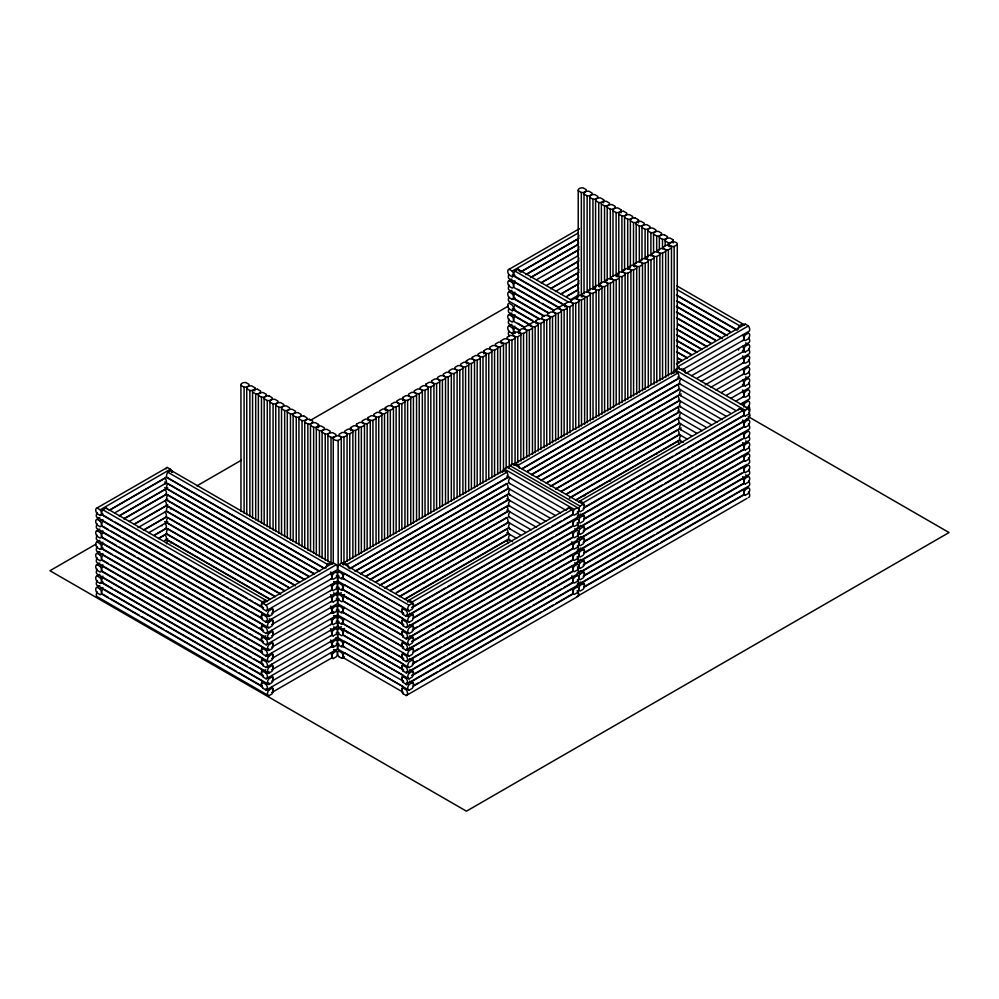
<?xml version="1.0" encoding="UTF-8"?>
<svg xmlns="http://www.w3.org/2000/svg" width="999" height="999" viewBox="0 0 999 999"><rect width="100%" height="100%" fill="white"/><g stroke="black" fill="none" stroke-linecap="round" stroke-linejoin="round"><path stroke-width="1.5" d="M579.333 228.759L509.115 269.293L512.237 271.091L578.396 232.904M102.897 513.898L100.2 515.459L97.078 513.648A4.121 2.385 60 0 1 97.04 507.967L167.283 467.457L170.404 469.255A4.121 2.385 60 0 1 171.741 472.302M97.078 507.992L100.2 509.79L170.404 469.255M564.547 305.407L514.922 276.76A4.121 2.385 -60 0 1 514.885 271.116L518.031 269.293L571.69 300.262M262.487 607.604L102.872 515.447A4.121 2.385 -60 0 1 102.835 509.815L105.994 507.992L265.609 600.137A4.121 2.385 -60 0 1 266.908 601.66M324.787 568.468L167.857 477.872A4.121 2.385 -60 0 1 167.857 472.215L170.979 470.404L330.594 562.562A4.121 2.385 -60 0 1 331.893 564.085M509.115 274.95L512.237 276.76L514.947 275.2M520.342 272.078L578.396 238.561M521.203 271.74L577.172 239.435A4.121 2.385 60 0 1 577.172 245.092L526.535 274.325M109.653 510.002L166.358 477.26M109.166 510.439L165.122 478.121A4.121 2.385 60 0 1 165.122 483.791M509.115 280.619L512.237 282.417A4.121 2.385 60 0 1 512.237 288.087L509.115 286.276A4.121 2.385 60 0 1 509.115 280.619L511.825 279.058M102.897 519.555L100.2 521.116A4.121 2.385 60 0 1 100.2 526.773L97.078 524.975A4.121 2.385 60 0 1 97.04 519.293L99.775 517.757M512.237 282.417L514.947 280.856M525.749 274.625L578.396 244.218M114.498 513.024L166.358 482.917M531.143 277.173L578.396 249.887M530.531 277.685L577.172 250.761A4.121 2.385 60 0 1 577.172 256.418M119.106 515.871L167.707 487.799M119.83 515.609L165.122 489.448A4.121 2.385 60 0 1 165.122 495.117L123.826 518.956M511.825 290.384L509.115 291.945L512.237 293.743L514.947 292.183M102.897 530.881L100.2 532.442A4.121 2.385 60 0 1 100.2 538.099L97.078 536.301A4.121 2.385 60 0 1 97.04 530.619L99.775 529.083M536.538 279.72L578.396 255.544M124.5 518.406L166.358 494.243M509.115 297.602L512.237 299.413L514.947 297.852M541.945 282.255L578.396 261.214M541.196 282.854L577.172 262.075A4.121 2.385 60 0 1 577.172 267.744M129.158 521.54L167.707 499.125M102.897 547.877L100.2 549.425L97.078 547.627A4.121 2.385 60 0 1 97.04 541.945L99.775 540.409M95.779 544.255L49.95 570.716L466.446 811.176L949.05 532.542L748.214 416.595M196.89 485.889L241.371 460.202M310.127 420.504L508.291 306.094M546.528 285.439L578.396 266.87M97.078 541.97L100.2 543.768L102.897 542.207M133.953 524.275L167.707 504.795M134.478 524.138L165.122 506.443A4.121 2.385 60 0 0 165.122 500.774M509.115 308.928L512.237 310.739L514.947 309.178M551.398 288.124L578.396 272.54M550.524 288.786L577.172 273.401A4.121 2.385 60 0 1 577.172 279.071M137.999 527.609L166.358 511.238M511.825 313.037L509.115 314.598L512.237 316.396L514.947 314.835M99.775 551.735L97.078 553.296L100.2 555.094L102.897 553.533M555.444 291.458L578.396 278.197M143.406 530.144L166.358 516.895M143.806 530.069L165.122 517.769A4.121 2.385 60 0 0 165.122 512.1M560.851 293.993L578.396 283.866M561.176 293.968L577.172 284.74A4.121 2.385 60 0 1 577.172 290.397L566.508 296.553M148.801 532.692L167.707 521.778M511.825 324.363L509.115 325.924L512.237 327.722L514.947 326.161M102.897 564.86L100.2 566.421A4.121 2.385 60 0 1 100.2 572.077L97.078 570.279A4.121 2.385 60 0 1 97.04 564.597L99.775 563.061M567.594 295.766L578.396 289.523M154.208 535.239L166.358 528.221M154.47 535.252L165.122 529.095A4.121 2.385 60 0 0 165.122 523.426M509.115 331.581L512.237 333.391L514.947 331.83M570.292 299.862L578.396 295.192M159.603 537.787L166.358 533.891M333.266 563.698L333.266 437.624L336.388 435.814A4.121 2.385 0 0 1 341.283 438.648L341.283 563.174M350.649 430.694L350.649 427.584L353.771 425.786A4.121 2.385 0 0 1 358.678 428.608L358.678 554.695M356.443 424.238L359.565 422.44A4.121 2.385 0 0 1 364.473 425.262L364.473 551.348M368.032 420.654L368.032 417.545L371.153 415.746A4.121 2.385 0 0 1 376.061 418.569L376.061 544.655M385.427 410.614L385.427 407.505L388.549 405.706A4.121 2.385 0 0 1 393.444 408.541L393.444 534.615M402.734 400.624L402.734 397.515L405.844 395.716A4.121 2.385 0 0 1 410.751 398.539L410.751 524.625M425.911 384.128L429.033 382.33A4.121 2.385 0 0 1 433.941 385.164L433.941 511.238M431.705 380.781L434.827 378.983A4.121 2.385 0 0 1 439.735 381.818L439.735 507.892M466.483 363.823L466.483 360.701L469.605 358.903A4.121 2.385 0 0 1 474.513 361.738L474.513 487.812M472.277 357.355L475.399 355.557A4.121 2.385 0 0 1 480.307 358.391L480.307 484.465M483.866 353.783L483.866 350.674L486.988 348.863A4.121 2.385 0 0 1 491.895 351.698L491.895 477.772M501.261 343.743L501.261 340.634L504.383 338.823A4.121 2.385 0 0 1 509.278 341.658L509.278 467.744M536.026 323.664L536.026 320.554L539.148 318.756A4.121 2.385 0 0 1 544.055 321.578L544.055 447.664M559.215 307.168L562.337 305.369A4.121 2.385 0 0 1 567.232 308.204L567.232 434.278M588.111 290.484L591.233 288.686A4.121 2.385 0 0 1 596.141 291.521L596.141 417.594M599.7 286.9L599.7 283.791L602.822 281.993A4.121 2.385 0 0 1 607.729 284.827L607.729 410.901M617.095 276.873L617.095 273.751L620.204 271.953A4.121 2.385 0 0 1 625.112 274.787L625.112 400.861M628.683 267.058L631.805 265.259A4.121 2.385 0 0 1 636.7 268.094L636.7 394.168M634.477 266.833L634.477 263.711L637.599 261.913A4.121 2.385 0 0 1 642.507 264.747L642.507 390.821M669.255 246.753L669.255 243.644L672.377 241.833A4.121 2.385 0 0 1 677.272 244.668L677.272 369.193M158.466 538.598L165.122 534.752A4.121 2.385 60 0 1 165.122 540.422M102.897 581.855L100.2 583.404L97.078 581.605A4.121 2.385 60 0 1 97.04 575.923L99.775 574.388M97.078 575.948L100.2 577.747L102.897 576.186M165.01 540.334L167.707 538.773M333.266 437.624A4.121 2.385 0 0 0 338.162 440.447L341.283 438.648M347.078 561.388L347.078 435.302L343.956 437.1L343.956 563.186M352.872 431.955A4.121 2.385 0 0 0 347.977 429.133L344.855 430.931A4.121 2.385 0 0 0 349.762 433.766L352.872 431.955L352.872 558.041M358.678 428.608L355.557 430.419L355.557 556.493M356.406 424.263A4.121 2.385 0 0 0 361.313 427.085L364.473 425.262M370.267 421.915A4.121 2.385 0 0 0 365.359 419.093L362.237 420.891A4.121 2.385 0 0 0 367.145 423.726L370.267 421.915L370.267 548.001M367.994 417.57A4.121 2.385 0 0 0 372.902 420.392L376.061 418.569M381.855 415.222A4.121 2.385 0 0 0 376.948 412.4L373.826 414.198A4.121 2.385 0 0 0 378.733 417.033L381.855 415.222L381.855 541.308M387.649 411.875A4.121 2.385 0 0 0 382.742 409.053L379.632 410.851A4.121 2.385 0 0 0 384.49 413.698L387.649 411.875L387.649 537.962M393.444 408.541L390.322 410.339L390.322 536.413M396.128 406.993L399.238 405.194A4.121 2.385 0 0 0 398.576 403.309L397.602 402.747A4.121 2.385 0 0 0 394.343 402.36L391.221 404.158A4.121 2.385 0 0 0 396.128 406.993L396.128 533.066M398.052 403.047L398.576 403.309A4.121 2.385 0 0 0 401.798 403.708L404.957 401.885L404.957 527.971M402.697 397.54A4.121 2.385 0 0 0 407.592 400.362L410.751 398.539M416.546 521.278L416.546 395.192L413.424 397.003L413.424 523.076M422.34 517.932L422.34 391.845L419.23 393.656L419.23 519.73M428.146 388.511A4.121 2.385 0 0 0 423.239 385.676L420.117 387.475A4.121 2.385 0 0 0 425.025 390.309L428.146 388.511L428.146 514.585M425.874 384.153A4.121 2.385 0 0 0 430.781 386.988L433.941 385.164M431.668 380.806A4.121 2.385 0 0 0 436.575 383.641L439.735 381.818M445.529 378.471A4.121 2.385 0 0 0 440.621 375.636L437.5 377.435A4.121 2.385 0 0 0 442.37 380.294L445.529 378.471L445.529 504.545M451.323 375.124A4.121 2.385 0 0 0 446.416 372.29L443.294 374.088A4.121 2.385 0 0 0 448.164 376.948L451.323 375.124L451.323 501.198M457.117 371.778A4.121 2.385 0 0 0 452.21 368.943L449.1 370.741A4.121 2.385 0 0 0 453.996 373.576L457.117 371.778L457.117 497.852M462.912 368.431A4.121 2.385 0 0 0 458.017 365.597L454.895 367.395A4.121 2.385 0 0 0 459.79 370.229L462.912 368.431L462.912 494.505M468.706 491.158L468.706 365.085L465.584 366.883L465.584 492.969M466.446 360.726A4.121 2.385 0 0 0 471.353 363.561L474.513 361.738M472.24 357.38A4.121 2.385 0 0 0 477.147 360.214L480.307 358.391M486.101 355.045A4.121 2.385 0 0 0 481.193 352.21L478.071 354.021A4.121 2.385 0 0 0 482.979 356.843L486.101 355.045L486.101 481.118M483.866 350.674A4.121 2.385 0 0 0 488.773 353.496L491.895 351.698M497.689 348.351A4.121 2.385 0 0 0 492.782 345.517L489.66 347.327A4.121 2.385 0 0 0 494.53 350.174L497.689 348.351L497.689 474.438M503.484 471.091L503.484 345.005L500.362 346.803L500.362 472.889M509.278 341.658L506.156 343.456L506.156 467.982M515.072 338.311A4.121 2.385 0 0 0 510.177 335.477L507.055 337.287A4.121 2.385 0 0 0 511.913 340.135L515.072 338.311L515.072 464.398M520.866 334.965A4.121 2.385 0 0 0 515.971 332.13L512.849 333.941A4.121 2.385 0 0 0 517.757 336.763L520.866 334.965L520.866 461.051M518.606 330.619A4.121 2.385 0 0 0 523.513 333.441L526.673 331.618L526.673 457.704M524.4 327.272A4.121 2.385 0 0 0 529.308 330.095L532.467 328.271L532.467 454.358M538.261 324.925A4.121 2.385 0 0 0 533.354 322.103L530.232 323.901A4.121 2.385 0 0 0 535.102 326.748L538.261 324.925L538.261 451.011M535.988 320.579A4.121 2.385 0 0 0 540.896 323.401L544.055 321.578M549.85 318.231A4.121 2.385 0 0 0 544.942 315.409L541.82 317.207A4.121 2.385 0 0 0 546.728 320.042L549.85 318.231L549.85 444.318M555.644 440.971L555.644 314.885L552.522 316.695L552.522 442.769M561.438 437.624L561.438 311.551L558.316 313.349L558.316 439.423M559.178 307.192A4.121 2.385 0 0 0 564.085 310.027L567.232 308.204M564.972 303.846A4.121 2.385 0 0 0 569.88 306.681L573.039 304.857L573.039 429.37M578.833 301.511A4.121 2.385 0 0 0 573.926 298.676L570.804 300.474A4.121 2.385 0 0 0 575.711 303.309L578.833 301.511L578.833 427.584M581.505 299.962L584.627 298.164A4.121 2.385 0 0 0 583.953 296.278L582.991 295.716A4.121 2.385 0 0 0 579.72 295.329L576.598 297.128A4.121 2.385 0 0 0 581.468 299.987L581.505 426.036M582.991 295.716L583.953 296.278A4.121 2.385 0 0 0 587.187 296.678L590.334 294.855L590.334 420.941M588.074 290.509A4.121 2.385 0 0 0 592.981 293.344L596.141 291.521M601.935 288.174A4.121 2.385 0 0 0 597.027 285.339L593.906 287.138A4.121 2.385 0 0 0 598.776 289.997L601.935 288.174L601.935 414.248M599.662 283.816A4.121 2.385 0 0 0 604.57 286.651L607.729 284.827M613.523 281.481A4.121 2.385 0 0 0 608.616 278.646L605.494 280.444A4.121 2.385 0 0 0 610.401 283.279L613.523 281.481L613.523 407.555M619.318 404.208L619.318 278.134L616.196 279.932L616.196 404.458M617.057 273.776A4.121 2.385 0 0 0 621.952 276.611L625.112 274.787M630.906 397.515L630.906 271.441L627.784 273.239L627.784 399.325M628.646 267.083A4.121 2.385 0 0 0 633.553 269.917L636.7 268.094M634.477 263.711A4.121 2.385 0 0 0 639.385 266.546L642.507 264.747M648.301 261.401A4.121 2.385 0 0 0 643.393 258.566L640.272 260.364A4.121 2.385 0 0 0 645.142 263.224L648.301 261.401L648.301 387.475M654.095 258.054A4.121 2.385 0 0 0 649.188 255.22L646.066 257.018A4.121 2.385 0 0 0 650.936 259.877L654.095 258.054L654.095 384.128M659.889 380.781L659.889 254.708L656.768 256.506L656.768 382.592M665.684 377.447L665.684 251.361L662.562 253.159L662.562 379.245M671.478 248.014A4.121 2.385 0 0 0 666.57 245.18L663.448 246.99A4.121 2.385 0 0 0 668.356 249.812L671.478 248.014L671.478 374.101M669.218 243.656A4.121 2.385 0 0 0 674.113 246.491L677.272 244.668M97.04 592.907A4.121 2.385 60 0 1 97.04 587.25L99.775 585.714M97.078 587.275L100.2 589.073L102.897 587.512M743.93 325.387A4.121 2.385 -60 0 0 742.632 323.863L739.51 325.662L676.473 289.273M265.609 600.137L262.487 601.935L102.872 509.79M326.298 566.77A4.121 2.385 -60 0 1 327.472 564.36L330.594 562.562M676.423 363.898L745.279 324.138L748.401 325.936A4.121 2.385 60 0 1 748.401 331.606L682.242 369.805M263.024 603.371L333.241 562.837L336.351 564.635A4.121 2.385 60 0 1 336.351 570.304L266.146 610.839L263.024 609.028A4.121 2.385 60 0 1 262.987 603.346L266.146 605.169L336.351 564.635M748.401 325.936L678.184 366.471A4.121 2.385 60 0 1 679.37 368.881M673.85 372.202A4.121 2.385 -60 0 1 675.024 369.792L678.184 367.969L748.401 408.504A4.121 2.385 -60 0 1 748.401 414.173L745.279 415.971M504.108 468.906L507.23 467.107L577.434 507.642A4.121 2.385 -60 0 1 577.434 513.299L574.313 515.109A4.121 2.385 -60 0 1 574.313 509.44L504.108 468.906A4.121 2.385 -60 0 0 502.772 471.953M508.641 468.019A4.121 2.385 -60 0 1 509.827 465.609L512.974 463.786L583.191 504.32A4.121 2.385 -60 0 1 583.191 509.977L580.069 511.775A4.121 2.385 -60 0 1 580.032 506.143M338.898 564.722L342.02 562.912L412.225 603.446A4.121 2.385 -60 0 1 412.225 609.115L409.103 610.913L338.898 570.379A4.121 2.385 -60 0 1 338.861 564.735L409.103 605.257L412.225 603.446M513.673 464.972A4.121 2.385 60 0 1 514.972 463.449L674.587 371.303L677.709 373.102A4.121 2.385 60 0 1 677.709 378.771L522.115 468.593M342.707 564.11A4.121 2.385 60 0 1 344.006 562.587L503.621 470.429L506.743 472.24A4.121 2.385 60 0 1 506.743 477.897L349.812 568.506M514.972 463.449L518.094 465.259L677.709 373.102M344.006 562.587L347.128 564.385L506.743 472.24M333.204 573.613L336.326 571.815A4.121 2.385 -60 0 1 336.326 577.484L333.204 579.283A4.121 2.385 -60 0 1 333.204 573.613L330.507 572.065M686.288 373.127L744.342 339.61M336.351 575.961A4.121 2.385 60 0 1 336.351 581.63L266.146 622.165L263.024 620.354A4.121 2.385 60 0 1 262.987 614.672L266.146 616.495L268.843 614.934M271.94 613.149L332.305 578.296M522.177 468.843L679.894 377.797M349.862 568.756L508.928 476.923M268.818 616.495L271.94 614.697A4.121 2.385 -60 0 0 271.94 609.028L268.818 610.839A4.121 2.385 -60 0 0 268.818 616.495L97.627 517.657A4.121 2.385 -60 0 1 97.24 512.562M691.695 375.674L748.401 342.932A4.121 2.385 60 0 0 748.775 337.824M527.484 471.153L677.709 384.428A4.121 2.385 60 0 1 677.709 390.085L531.505 474.5M355.182 571.066L506.743 483.566A4.121 2.385 60 0 1 506.743 489.223L360.539 573.626M527.572 471.403L679.894 383.454M355.257 571.303L507.579 483.366M742.544 350.349L745.242 351.91L748.363 350.112A4.121 2.385 -60 0 0 748.363 344.443L745.242 346.253A4.121 2.385 -60 0 0 745.204 351.935M268.781 627.847A4.121 2.385 -60 0 1 268.781 622.177L271.94 620.354A4.121 2.385 -60 0 1 271.94 626.023L268.818 627.822L97.627 528.983A4.121 2.385 -60 0 1 97.24 523.888M333.204 584.939L336.326 583.141A4.121 2.385 -60 0 1 336.326 588.811L333.204 590.609M697.09 378.209L744.342 350.936M271.94 624.475L332.305 589.622M531.618 474.725L679.894 389.111M360.651 573.863L508.928 488.249M701.136 381.543L748.401 354.258A4.121 2.385 60 0 0 748.775 349.151M266.146 633.491A4.121 2.385 60 0 0 266.146 627.822L263.024 626.023A4.121 2.385 60 0 0 263.024 631.68L266.146 633.491L336.351 592.956A4.121 2.385 60 0 0 336.351 587.287M536.875 477.06L597.227 442.22M599.912 440.671L677.709 395.754A4.121 2.385 60 0 1 677.709 401.411L540.896 480.407M365.909 576.198L506.743 494.892A4.121 2.385 60 0 1 506.743 500.549L369.93 579.532M537 477.272L681.243 394.006M366.046 576.411L508.928 493.918M745.242 357.58L748.363 355.769A4.121 2.385 -60 0 1 748.363 361.438L745.242 363.236A4.121 2.385 -60 0 1 745.242 357.58L742.544 356.019M268.818 633.491L271.94 631.68A4.121 2.385 -60 0 1 271.94 637.35L268.818 639.148L97.627 540.309A4.121 2.385 -60 0 1 97.24 535.214M333.204 601.935L336.326 600.137A4.121 2.385 -60 0 0 336.326 594.467L333.204 596.266L330.507 594.717M336.351 598.613A4.121 2.385 60 0 1 336.351 604.283L266.146 644.817L263.024 643.006A4.121 2.385 60 0 1 262.987 637.325L265.734 635.789M341.346 592.719L338.661 594.28L341.77 596.078L344.468 594.517M705.194 384.865L744.342 362.262M263.024 637.35L266.146 639.148L268.843 637.587M271.94 635.801L332.305 600.948M541.046 480.606L679.894 400.437M370.08 579.732L508.928 499.575M710.589 387.412L748.401 365.584A4.121 2.385 60 0 0 748.401 359.915M546.266 482.967L677.709 407.08A4.121 2.385 60 0 1 677.709 412.737L550.287 486.313M376.635 581.331L506.743 506.206A4.121 2.385 60 0 1 506.743 511.875L380.656 584.665M546.441 483.154L679.894 406.106M375.474 582.28L508.928 505.232M715.958 389.972L744.342 373.589M336.351 609.939A4.121 2.385 60 0 1 336.351 615.609L266.146 656.143L263.024 654.333A4.121 2.385 60 0 1 262.987 648.651L266.146 650.474L268.843 648.913M271.94 647.127L333.654 611.5M550.486 486.476L679.894 411.763M379.52 585.614L508.928 510.901M268.818 650.474L271.94 648.676A4.121 2.385 -60 0 0 271.94 643.006L268.818 644.817A4.121 2.385 -60 0 0 268.781 650.499L97.627 551.635A4.121 2.385 -60 0 1 97.24 546.54M333.204 613.261L336.326 611.45A4.121 2.385 -60 0 0 336.326 605.794L333.204 607.592L330.507 606.043M721.29 392.557L748.401 376.91A4.121 2.385 60 0 0 748.775 371.803M555.644 488.873L677.709 418.406A4.121 2.385 60 0 1 677.709 424.063L561.013 491.446M555.881 489.035L679.894 417.432M384.69 588.011L506.743 517.544A4.121 2.385 60 0 1 506.743 523.201L390.047 590.571M384.915 588.161L507.579 517.345M748.363 378.421L745.242 380.232A4.121 2.385 -60 0 0 745.204 385.914L748.363 384.091A4.121 2.385 -60 0 0 748.363 378.421L745.666 376.873M333.204 618.918L336.326 617.12A4.121 2.385 -60 0 1 336.326 622.789L333.204 624.587M726.623 395.142L744.342 384.915M271.94 658.453L332.305 623.601M561.263 491.583L679.894 423.089M390.309 590.709L508.928 522.227M97.24 557.867A4.121 2.385 -60 0 0 97.627 562.961L268.818 661.8L271.94 660.002A4.121 2.385 -60 0 0 271.94 654.333L268.818 656.143L266.134 654.582M730.619 398.501L748.401 388.236A4.121 2.385 60 0 0 748.775 383.129M263.024 665.659L266.146 667.469L336.351 626.935A4.121 2.385 60 0 0 336.351 621.266M566.383 494.006L677.709 429.732A4.121 2.385 60 0 1 677.709 435.389L570.404 497.34M566.658 494.13L681.243 427.984M396.753 592.37L506.743 528.871A4.121 2.385 60 0 1 506.743 534.527L399.438 596.478M395.691 593.269L508.928 527.897M745.242 391.558L748.363 389.747A4.121 2.385 -60 0 1 748.363 395.417L745.242 397.215A4.121 2.385 -60 0 1 745.242 391.558L742.544 389.997M333.204 635.913L336.326 634.115A4.121 2.385 -60 0 0 336.326 628.446L333.204 630.244L330.507 628.696M336.351 632.592A4.121 2.385 60 0 1 336.351 638.261L266.146 678.796L263.024 676.985A4.121 2.385 60 0 1 262.987 671.303L265.734 669.767M338.661 628.259L341.77 630.057A4.121 2.385 60 0 1 341.77 635.726L338.661 633.915A4.121 2.385 60 0 1 338.661 628.259L341.346 626.698M735.951 401.086L744.342 396.241M263.024 671.328L266.146 673.126L268.843 671.565M271.94 669.78L332.305 634.927M569.355 498.239L679.894 434.415M341.77 630.057L344.468 628.496M399.737 596.59L508.928 533.553M268.818 673.126L271.94 671.328A4.121 2.385 -60 0 0 271.94 665.659L268.818 667.469A4.121 2.385 -60 0 0 268.781 673.151L97.627 574.288A4.121 2.385 -60 0 1 97.24 569.193M740.296 404.233L748.401 399.563A4.121 2.385 60 0 0 748.401 393.893M575.774 499.912L677.709 441.058A4.121 2.385 60 0 1 679.008 444.08M576.098 500.012L679.894 440.084M404.807 599.038L506.743 540.184A4.121 2.385 60 0 1 508.041 543.219M405.132 599.138L508.928 539.21M578.858 501.998A4.121 2.385 60 0 1 580.032 500.949L739.672 408.816L742.794 410.626A4.121 2.385 60 0 1 742.794 416.283L583.191 508.429A4.121 2.385 60 0 0 583.191 502.772L742.794 410.626M571.84 509.752L568.718 507.954L409.103 600.099L412.225 601.91L571.84 509.752A4.121 2.385 60 0 1 571.84 515.422L412.225 607.567A4.121 2.385 60 0 0 412.225 601.91M262.987 688.286A4.121 2.385 60 0 1 262.987 682.629L266.146 684.452L268.843 682.891M271.94 681.106L333.654 645.479M746.278 407.942L748.363 406.743A4.121 2.385 -60 0 0 748.363 401.074L745.242 402.884A4.121 2.385 -60 0 0 743.905 407.043A4.121 2.385 60 0 0 742.607 402.897M333.204 647.24L336.326 645.429A4.121 2.385 -60 0 0 336.326 639.772L333.204 641.57L330.507 640.022M268.818 684.452L271.94 682.654A4.121 2.385 -60 0 0 271.94 676.985L268.818 678.796A4.121 2.385 -60 0 0 268.781 684.477L97.627 585.614A4.121 2.385 -60 0 1 97.24 580.519M748.401 408.504L745.279 410.314L675.062 369.78M574.313 509.44L577.434 507.642M583.191 504.32L580.069 506.118L509.852 465.584M263.024 688.311L266.146 690.109L336.351 649.575A4.121 2.385 60 0 0 336.351 643.918M583.94 507.567L672.914 456.206M675.599 454.657L685.039 449.2M687.737 447.652L744.355 414.96M411.625 607.479L445.329 588.024M448.027 586.475L524.862 542.107M527.559 540.559L549.125 528.096M551.823 526.548L561.251 521.103M563.948 519.542L573.389 514.098M268.781 695.804A4.121 2.385 -60 0 1 268.781 690.134L271.94 688.311A4.121 2.385 -60 0 1 271.94 693.98L268.818 695.779L97.627 596.94A4.121 2.385 -60 0 1 97.24 591.845M333.204 652.896L336.326 651.098A4.121 2.385 -60 0 1 336.326 656.755L333.204 658.566M271.94 692.432L330.569 658.591A4.121 2.385 60 0 0 330.569 652.921M746.278 419.268L748.363 418.069M578.546 516.346L748.401 418.294A4.121 2.385 60 0 0 748.775 413.186M403.121 614.46L406.231 616.258L577.434 517.42A4.121 2.385 60 0 0 577.434 511.763M580.069 517.445L583.191 515.646A4.121 2.385 -60 0 1 583.191 521.303L580.069 523.101A4.121 2.385 -60 0 1 580.032 517.47L577.372 515.884M406.406 615.022L409.103 616.583L412.225 614.772A4.121 2.385 -60 0 1 412.225 620.441L409.103 622.24L338.898 581.705A4.121 2.385 -60 0 1 338.898 576.048M338.661 656.568L341.77 658.366L344.468 656.818M583.94 518.893L633.816 490.097M636.513 488.548L658.079 476.098M660.776 474.537L676.947 465.197M679.645 463.636L689.085 458.191M691.783 456.643L744.355 426.286M415.671 616.47L437.237 604.02M439.935 602.472L449.375 597.015M452.072 595.466L528.908 551.098M531.605 549.55L553.171 537.087M555.869 535.539L573.389 525.424M584.527 518.981L742.794 427.609A4.121 2.385 60 0 0 742.794 421.94L583.191 514.098A4.121 2.385 60 0 1 583.903 519.418M413.561 618.119L571.84 526.748A4.121 2.385 60 0 0 571.84 521.078L412.225 613.224A4.121 2.385 60 0 1 413.199 618.244M745.279 427.297L748.401 425.499A4.121 2.385 -60 0 0 748.401 419.83L745.279 421.628L742.582 420.079M403.121 625.786L406.231 627.584L577.434 528.746A4.121 2.385 60 0 0 577.434 523.089M745.279 432.954L748.401 431.156A4.121 2.385 -60 0 1 748.401 436.825L745.279 438.623M577.434 530.294L574.313 532.092A4.121 2.385 -60 0 0 574.275 537.774L577.434 535.951A4.121 2.385 -60 0 0 577.434 530.294L574.737 528.733M580.032 534.453A4.121 2.385 -60 0 1 580.032 528.796L583.191 526.972A4.121 2.385 -60 0 1 583.191 532.629L580.069 534.428L577.372 532.879M412.225 626.098L409.103 627.896A4.121 2.385 -60 0 0 409.066 633.591L412.225 631.768A4.121 2.385 -60 0 0 412.225 626.098L409.528 624.537M585.289 529.445L662.125 485.089M664.822 483.528L680.993 474.188M683.691 472.627L693.131 467.182M695.828 465.634L741.658 439.173M412.974 629.358L417.02 627.022M419.717 625.461L441.283 613.011M443.981 611.463L520.816 567.095M523.513 565.534L545.079 553.084M547.777 551.535L557.217 546.078M559.902 544.53L573.389 536.738M584.527 530.307L742.794 438.936A4.121 2.385 60 0 0 742.794 433.266L583.191 525.424A4.121 2.385 60 0 1 583.903 530.744M413.561 629.445L571.84 538.061A4.121 2.385 60 0 0 571.84 532.405L412.225 624.55A4.121 2.385 60 0 1 413.199 629.57M403.121 637.112L406.231 638.91L577.434 540.072A4.121 2.385 60 0 0 577.822 534.977M745.279 449.95L748.401 448.151A4.121 2.385 -60 0 0 748.401 442.482L745.279 444.28L742.582 442.732M574.313 543.419L577.434 541.62A4.121 2.385 -60 0 1 577.434 547.277L574.313 549.075A4.121 2.385 -60 0 1 574.275 543.444L571.615 541.858M580.069 540.097L583.191 538.299A4.121 2.385 -60 0 1 583.191 543.956L580.069 545.754A4.121 2.385 -60 0 1 580.032 540.122L577.372 538.536M409.066 644.917A4.121 2.385 -60 0 1 409.066 639.248L412.225 637.424A4.121 2.385 -60 0 1 412.225 643.094L409.103 644.892L338.898 604.358A4.121 2.385 -60 0 1 338.898 598.688M583.94 541.545L629.77 515.084M632.467 513.536L685.039 483.179M687.737 481.618L744.355 448.938M411.625 641.458L433.191 629.008M435.889 627.447L445.329 622.002M448.027 620.441L524.862 576.086M527.559 574.525L530.257 572.976M532.954 571.416L549.125 562.075M551.823 560.526L561.251 555.069M563.948 553.521L573.389 548.064M578.546 550.324L748.401 452.26A4.121 2.385 60 0 0 748.775 447.165M403.121 648.438L406.231 650.237L577.434 551.398A4.121 2.385 60 0 0 577.434 545.729M745.279 455.619L748.401 453.808A4.121 2.385 -60 0 1 748.401 459.478L745.279 461.276M580.069 551.423L583.191 549.625A4.121 2.385 -60 0 1 583.191 555.282L580.069 557.08A4.121 2.385 -60 0 1 580.032 551.448L577.372 549.862M409.066 656.243A4.121 2.385 -60 0 1 409.066 650.574L412.225 648.751A4.121 2.385 -60 0 1 412.225 654.42L409.103 656.218L338.898 615.684A4.121 2.385 -60 0 1 338.898 610.027M583.94 552.872L633.816 524.075M636.513 522.527L658.079 510.077M660.776 508.516L689.085 492.17M691.783 490.621L744.355 460.264M415.671 650.449L418.369 648.9M421.066 647.34L437.237 637.999M439.935 636.45L449.375 630.993M452.072 629.445L528.908 585.077M531.605 583.528L553.171 571.066M555.869 569.517L573.389 559.403M584.527 552.959L742.794 461.588A4.121 2.385 60 0 0 742.794 455.919L583.191 548.076A4.121 2.385 60 0 1 583.903 553.396M413.561 652.097L571.84 560.726A4.121 2.385 60 0 0 571.84 555.057L412.225 647.215A4.121 2.385 60 0 1 413.199 652.222M747.052 464.373L577.197 562.437A4.121 2.385 60 0 0 577.197 556.768M403.121 659.765L406.231 661.563L577.434 562.724A4.121 2.385 60 0 0 577.434 557.067M745.279 466.933L748.401 465.134A4.121 2.385 -60 0 1 748.401 470.804L745.279 472.602M574.313 566.071L577.434 564.273A4.121 2.385 -60 0 1 577.434 569.929L574.313 571.728A4.121 2.385 -60 0 1 574.275 566.096M580.032 568.431A4.121 2.385 -60 0 1 580.032 562.774L583.191 560.951A4.121 2.385 -60 0 1 583.191 566.608L580.069 568.406L577.372 566.858M412.225 660.077L409.103 661.875A4.121 2.385 -60 0 0 409.066 667.569L412.225 665.746A4.121 2.385 -60 0 0 412.225 660.077L409.528 658.516M585.289 563.424L662.125 519.068M664.822 517.507L693.131 501.161M695.828 499.612L741.658 473.151M412.974 663.336L417.02 661.001M419.717 659.44L441.283 646.99M443.981 645.441L501.948 611.975M504.645 610.414L545.079 587.062M547.777 585.514L557.217 580.057M559.902 578.508L573.389 570.729M584.527 564.285L742.794 472.914A4.121 2.385 60 0 0 742.794 467.245L583.191 559.403A4.121 2.385 60 0 1 583.903 564.722M413.561 663.423L571.84 572.04A4.121 2.385 60 0 0 571.84 566.383L412.225 658.528A4.121 2.385 60 0 1 413.199 663.548M403.121 671.091L406.231 672.889L577.434 574.05A4.121 2.385 60 0 0 577.822 568.955M745.279 483.928L748.401 482.13A4.121 2.385 -60 0 0 748.401 476.461L745.279 478.259L742.582 476.71M574.313 577.397L577.434 575.599A4.121 2.385 -60 0 1 577.434 581.256L574.313 583.054A4.121 2.385 -60 0 1 574.275 577.422L571.615 575.836M580.069 574.075L583.191 572.277A4.121 2.385 -60 0 1 583.191 577.934L580.069 579.732A4.121 2.385 -60 0 1 580.032 574.1L577.372 572.514M409.066 678.895A4.121 2.385 -60 0 1 409.066 673.226L412.225 671.403A4.121 2.385 -60 0 1 412.225 677.072L409.103 678.87L338.898 638.336A4.121 2.385 -60 0 1 338.898 632.667M583.94 575.524L629.77 549.063M632.467 547.514L654.033 535.064M656.73 533.503L744.355 482.917M411.625 675.436L433.191 662.986M435.889 661.425L445.329 655.981M448.027 654.42L530.257 606.955M532.954 605.394L549.125 596.053M551.823 594.505L561.251 589.048M563.948 587.499L573.389 582.042M578.546 584.303L748.401 486.238A4.121 2.385 60 0 0 748.775 481.143M403.121 682.417L406.231 684.215L577.434 585.377A4.121 2.385 60 0 0 577.434 579.707M745.279 489.585L748.401 487.787A4.121 2.385 -60 0 1 748.401 493.456L745.279 495.254M580.069 585.402L583.191 583.603A4.121 2.385 -60 0 1 583.191 589.26L580.069 591.058A4.121 2.385 -60 0 1 580.032 585.426L577.372 583.841M338.898 643.993A4.121 2.385 -60 0 0 338.898 649.662L409.103 690.197L412.225 688.398A4.121 2.385 -60 0 0 412.225 682.729L409.103 684.527L406.406 682.979M583.94 586.85L633.816 558.054M636.513 556.505L658.079 544.055M660.776 542.494L744.355 494.243M414.323 685.214L418.369 682.879M421.066 681.318L437.237 671.977M439.935 670.416L449.375 664.972M452.072 663.411L541.033 612.05M543.731 610.489L553.171 605.044M555.869 603.496L573.389 593.369M584.527 586.937L742.794 495.566A4.121 2.385 60 0 0 742.794 489.897L583.191 582.055A4.121 2.385 60 0 1 583.903 587.375M413.561 686.076L571.84 594.692A4.121 2.385 60 0 0 571.84 589.035L412.225 681.181A4.121 2.385 60 0 1 413.199 686.201M747.052 498.351L577.197 596.403A4.121 2.385 60 0 0 577.197 590.746M403.121 693.743L406.231 695.541L577.434 596.703A4.121 2.385 60 0 0 577.434 591.033M398.126 402.997L397.602 402.747A4.121 2.385 0 0 1 396.89 400.886L400.05 399.063A4.121 2.385 0 0 1 404.957 401.885M603.633 202.834L603.633 199.713L600.511 197.914A4.121 2.385 0 0 0 595.579 200.724L595.616 287.912M621.028 212.862L621.028 209.753L617.906 207.954A4.121 2.385 0 0 0 612.999 210.789L612.999 276.161M623.701 211.301L626.823 213.099A4.121 2.385 0 0 1 621.915 215.934L618.793 214.136A4.121 2.385 0 0 1 623.663 211.276M635.289 217.994L638.411 219.792L638.411 222.902M664.273 234.715L667.394 236.526A4.121 2.385 0 0 1 662.487 239.348L659.365 237.55A4.121 2.385 0 0 1 664.235 234.703M673.189 242.982L673.189 239.872L670.067 238.062A4.121 2.385 0 0 0 665.159 240.896L665.159 245.567M578.221 190.709L581.343 192.507A4.121 2.385 0 0 0 586.251 189.673L583.129 187.874A4.121 2.385 0 0 0 578.221 190.709L578.221 296.553M584.028 194.056L587.137 195.854A4.121 2.385 0 0 0 592.045 193.019L588.923 191.221A4.121 2.385 0 0 0 584.028 194.056L584.028 293.669M589.785 197.377A4.121 2.385 0 0 1 594.68 194.543L597.839 196.366A4.121 2.385 0 0 1 592.944 199.201L589.822 197.402L589.822 290.796M595.616 200.749L598.738 202.547A4.121 2.385 0 0 0 603.633 199.713M601.41 204.096L604.532 205.894A4.121 2.385 0 0 0 609.44 203.059L606.318 201.261A4.121 2.385 0 0 0 601.373 204.071L601.41 283.479M607.205 207.442L610.327 209.241A4.121 2.385 0 0 0 615.234 206.406L612.112 204.608A4.121 2.385 0 0 0 607.205 207.442L607.205 280.594M612.999 210.789L616.121 212.587A4.121 2.385 0 0 0 621.028 209.753M624.587 217.47L627.709 219.28A4.121 2.385 0 0 0 632.617 216.446L629.495 214.648A4.121 2.385 0 0 0 624.55 217.457L624.587 270.404M638.411 219.792A4.121 2.385 0 0 1 633.503 222.627L630.381 220.816L630.381 267.52M636.188 224.163L639.31 225.974A4.121 2.385 0 0 0 644.205 223.139L641.083 221.341A4.121 2.385 0 0 0 636.188 224.163L636.188 263.087M641.982 227.51L645.104 229.32A4.121 2.385 0 0 0 649.999 226.486L646.877 224.688A4.121 2.385 0 0 0 641.982 227.51L641.982 260.202M647.777 230.856L650.898 232.667A4.121 2.385 0 0 0 655.794 229.832L652.684 228.034A4.121 2.385 0 0 0 647.739 230.844L647.777 257.317M653.571 234.203L656.693 236.014A4.121 2.385 0 0 0 661.6 233.179L658.478 231.381A4.121 2.385 0 0 0 653.533 234.191L653.571 252.884M665.159 240.896L668.281 242.695A4.121 2.385 0 0 0 673.189 239.872M676.91 285.914L742.632 323.863M676.473 294.93L735.489 329.008M676.498 295.229L737.15 330.257M677.809 301.373L730.119 331.568M676.498 300.899L730.419 332.03M745.666 342.894L748.363 344.443M676.473 306.256L727.447 335.689M676.498 306.556L726.373 335.352M676.473 311.925L722.077 338.249M676.498 312.225L722.327 338.686M677.809 318.356L715.371 340.035M676.498 317.882L715.584 340.447M677.809 324.013L711.35 343.381M677.846 324.325L710.189 343.007M676.473 328.908L707.317 346.715M676.498 329.208L706.156 346.328M677.809 335.352L701.96 349.288M676.498 334.865L702.11 349.662M676.473 340.234L696.59 351.848M676.498 340.534L696.715 352.21M676.473 345.904L691.233 354.42M676.498 346.203L691.32 354.757M742.544 384.328L745.242 385.889M677.809 352.335L687.2 357.754M676.498 351.86L687.275 358.092M677.809 357.992L681.842 360.327M677.846 358.304L681.892 360.639M514.922 271.091L568.568 302.073M681.293 368.781L683.99 370.342A4.121 2.385 -60 0 1 685.277 372.977A4.121 2.385 60 0 0 683.99 368.793M512.362 274.85L564.934 305.207M559.54 307.754L509.665 278.958A4.121 2.385 -60 0 1 508.953 274.463M560.514 308.753L514.922 282.417A4.121 2.385 -60 0 0 514.922 288.087L553.808 310.539M677.772 376.998L735.826 410.514M517.757 289.298L539.323 301.748M542.02 303.309L554.145 310.302M679.12 383.441L730.419 413.062M548.763 312.862L509.665 290.284A4.121 2.385 -60 0 1 509.278 285.19M548.451 313.099L514.922 293.743A4.121 2.385 -60 0 0 514.922 299.413L544.43 316.446M679.12 389.098L726.373 416.383M513.711 298.289L543.369 315.409M679.12 394.767L722.327 419.705M539.323 318.731L509.665 301.611A4.121 2.385 -60 0 1 508.953 297.115M539.06 319.006L514.922 305.07A4.121 2.385 -60 0 0 514.922 310.726L533.691 321.578M679.12 400.424L716.92 422.252M509.115 303.271L512.237 305.07A4.121 2.385 60 0 1 512.237 310.739M745.691 440.921L748.401 442.482M512.362 308.828L532.579 320.504M679.12 406.094L711.525 424.8M531.231 325.387L509.665 312.937A4.121 2.385 -60 0 1 508.953 308.441M531.006 325.686L514.922 316.396A4.121 2.385 -60 0 0 514.922 322.065L524.3 327.485M677.772 410.976L706.168 427.372M517.757 323.276L524.5 327.16L527.559 325.449A4.121 2.385 0 0 1 532.467 328.271M679.12 417.42L702.172 430.731M509.115 320.254L512.237 322.065A4.121 2.385 60 0 0 512.237 316.396M520.454 330.494L509.665 324.263A4.121 2.385 -60 0 1 509.278 319.168M520.279 330.819L514.922 327.722A4.121 2.385 -60 0 0 514.922 333.391M679.12 423.077L696.84 433.316M679.12 428.746L691.52 435.901M679.12 434.403L687.524 439.26M745.691 474.9L748.401 476.461M679.12 440.072L683.166 442.407M580.069 500.974L583.191 502.772M580.481 514.085L583.191 515.646M506.805 476.123L566.208 510.427M509.502 483.354L560.526 512.812M580.481 525.412L583.191 526.972M577.372 527.21L580.069 528.771M508.154 488.236L555.407 515.521M508.154 493.893L550.012 518.056M580.481 536.738L583.191 538.299M506.805 498.776L545.953 521.391M508.154 505.219L540.559 523.926M580.481 548.064L583.191 549.625M506.805 510.102L536.538 527.272M509.502 517.332L531.206 529.857M580.481 559.39L583.191 560.951M577.372 561.188L580.069 562.749M508.154 522.215L525.886 532.442M574.737 562.712L577.434 564.273M508.154 527.872L520.554 535.027M580.481 570.716L583.191 572.277M506.805 532.754L516.558 538.386M254.795 390.796L254.795 387.687L251.673 385.889A4.121 2.385 0 0 0 246.741 388.698L246.778 514.797M257.467 389.235L260.589 391.034A4.121 2.385 0 0 1 255.694 393.868L252.572 392.058A4.121 2.385 0 0 1 257.43 389.21M269.068 395.929L272.178 397.727A4.121 2.385 0 0 1 267.282 400.562L264.161 398.751L264.161 524.837M303.833 415.996L306.955 417.807A4.121 2.385 0 0 1 302.048 420.629L298.938 418.831A4.121 2.385 0 0 1 303.796 415.984M309.628 419.343L312.749 421.153A4.121 2.385 0 0 1 307.854 423.976L304.732 422.177A4.121 2.385 0 0 1 309.59 419.33M318.544 427.609L318.544 424.488L315.434 422.689A4.121 2.385 0 0 0 310.489 425.499L310.527 551.598M508.154 539.198L512.562 541.745M240.971 385.364L244.093 387.175A4.121 2.385 0 0 0 249.001 384.34L245.879 382.542A4.121 2.385 0 0 0 240.934 385.352L240.971 511.451M246.778 388.711L249.887 390.522A4.121 2.385 0 0 0 254.795 387.687M258.366 395.404L261.488 397.215A4.121 2.385 0 0 0 266.383 394.38L263.261 392.582A4.121 2.385 0 0 0 258.366 395.404L258.366 521.49M269.955 402.098L273.077 403.908A4.121 2.385 0 0 0 277.984 401.074L274.862 399.275A4.121 2.385 0 0 0 269.917 402.085L269.955 528.184M275.712 405.419A4.121 2.385 0 0 1 280.619 402.597L283.778 404.42A4.121 2.385 0 0 1 278.871 407.242L275.749 405.444L275.749 531.53M281.506 408.766A4.121 2.385 0 0 1 286.413 405.944L289.573 407.767A4.121 2.385 0 0 1 284.665 410.589L281.543 408.791L281.543 534.877M287.337 412.137L290.459 413.936A4.121 2.385 0 0 0 295.367 411.113L292.245 409.303A4.121 2.385 0 0 0 287.3 412.112L287.337 538.224M293.132 415.484L296.253 417.282A4.121 2.385 0 0 0 301.161 414.46L298.039 412.649A4.121 2.385 0 0 0 293.132 415.484L293.132 541.57M310.527 425.524L313.649 427.322A4.121 2.385 0 0 0 318.544 424.488M316.283 428.846A4.121 2.385 0 0 1 321.191 426.011L324.35 427.834A4.121 2.385 0 0 1 319.443 430.669L316.321 428.871L316.321 554.944M322.115 432.217L325.237 434.016A4.121 2.385 0 0 0 330.145 431.181L327.023 429.383A4.121 2.385 0 0 0 322.115 432.217L322.115 558.291M327.872 435.539A4.121 2.385 0 0 1 332.779 432.704L335.939 434.528A4.121 2.385 0 0 1 331.031 437.362L327.909 435.564L327.909 561.638M580.481 582.042L583.191 583.603M401.748 606.505L344.455 573.426A4.121 2.385 -60 0 0 344.455 579.095M167.857 472.215L327.472 564.36M403.121 608.791L406.231 610.601A4.121 2.385 60 0 1 406.231 616.258M338.661 571.628L341.77 573.426A4.121 2.385 60 0 1 341.77 579.095L338.661 577.285M409.528 613.211L412.225 614.772M341.596 577.597L403.696 613.461M166.046 477.11L323.763 568.169M169.206 484.315L319.43 571.041M164.698 482.005L319.717 571.503M338.661 582.954L341.77 584.752A4.121 2.385 60 0 1 341.77 590.421L338.661 588.611M403.121 620.117L406.231 621.927A4.121 2.385 60 0 1 406.231 627.584M333.629 581.58L336.326 583.141M341.596 588.923L403.696 624.787M314.061 573.601L167.857 489.198A4.121 2.385 -60 0 1 167.857 483.528M164.698 487.662L314.335 574.05M409.103 633.566L338.898 593.031A4.121 2.385 -60 0 1 338.898 587.362M308.691 576.173L167.857 494.855A4.121 2.385 -60 0 0 167.857 500.524L304.67 579.507M166.046 494.105L308.941 576.598M403.121 631.443L406.231 633.254A4.121 2.385 60 0 1 406.231 638.91M409.528 635.864L412.225 637.424M333.629 592.907L336.326 594.467M342.944 601.036L403.696 636.113M406.406 637.674L409.103 639.223M166.046 499.762L303.546 579.145M338.661 599.937L341.77 601.748A4.121 2.385 60 0 0 341.77 596.078M299.313 582.08L167.857 506.181A4.121 2.385 -60 0 0 167.857 511.85L295.279 585.414M166.046 505.432L299.5 582.479M338.661 605.606L341.77 607.404A4.121 2.385 60 0 1 341.77 613.061L338.661 611.263M403.121 642.769L406.231 644.58A4.121 2.385 60 0 1 406.231 650.237M409.528 647.19L412.225 648.751M341.596 611.575L403.696 647.439M406.406 649L409.103 650.561M166.046 511.088L295.454 585.801M169.206 518.294L288.574 587.212M166.046 516.758L288.723 587.574M338.661 616.932L341.77 618.731A4.121 2.385 60 0 1 341.77 624.4L338.661 622.589M403.121 654.095L406.231 655.906A4.121 2.385 60 0 1 406.231 661.563M333.629 615.559L336.326 617.12M341.596 622.901L403.696 658.766M284.553 590.546L167.857 523.176A4.121 2.385 -60 0 1 167.857 517.519M164.698 521.64L284.678 590.909M409.103 667.544L338.898 627.01A4.121 2.385 -60 0 1 338.898 621.341M280.532 593.881L167.857 528.833A4.121 2.385 -60 0 0 167.857 534.502L273.826 595.679M166.046 528.084L280.632 594.23M403.121 665.421L406.231 667.232A4.121 2.385 60 0 1 406.231 672.889M409.528 669.842L412.225 671.403M333.629 626.885L336.326 628.446M342.944 635.014L403.696 670.092M406.406 671.653L409.103 673.201M166.046 533.741L275.237 596.778M269.805 599.013L167.857 540.159A4.121 2.385 -60 0 0 166.521 543.768M166.046 539.41L269.842 599.338M338.661 639.585L341.77 641.383A4.121 2.385 60 0 1 341.77 647.04L338.661 645.242M403.121 676.748L406.231 678.558A4.121 2.385 60 0 1 406.231 684.215M409.528 681.168L412.225 682.729M341.596 645.554L403.696 681.418M403.121 688.074L406.231 689.872A4.121 2.385 60 0 1 406.231 695.541M338.661 650.911L341.77 652.709A4.121 2.385 60 0 1 341.77 658.366M101.673 514.335L112.45 520.554M115.147 522.115L136.726 534.565M139.41 536.126L228.384 587.487M231.081 589.048L247.252 598.389M249.95 599.937L252.647 601.498M255.344 603.046L263.436 607.717M333.629 649.537L336.326 651.098M97.078 519.318L100.2 521.116M269.243 618.806L271.94 620.354M101.673 525.661L108.416 529.545M111.114 531.106L120.542 536.55M123.239 538.111L163.674 561.45M166.371 563.011L224.338 596.478M227.035 598.039L248.601 610.489M251.298 612.037L260.739 617.494M266.134 620.604L268.818 622.165M262.487 618.93L102.872 526.773A4.121 2.385 -60 0 1 102.872 521.116L262.487 613.261A4.121 2.385 -60 0 0 262.1 618.806M97.078 530.644L100.2 532.442M101.673 536.987L116.496 545.541M119.193 547.102L135.377 556.443M138.062 557.991L220.292 605.469M222.989 607.03L232.43 612.474M235.127 614.023L256.693 626.485M259.39 628.034L263.436 630.369M101.673 548.301L112.45 554.532M115.147 556.093L124.588 561.538M127.285 563.099L228.384 621.465M231.081 623.014L247.252 632.355M249.95 633.915L252.647 635.476M255.344 637.025L263.436 641.695M101.673 559.64L108.416 563.523M111.114 565.084L120.542 570.529M123.239 572.09L139.41 581.43M142.108 582.979L163.674 595.429M166.371 596.99L224.338 630.456M227.035 632.017L236.476 637.462M239.173 639.023L248.601 644.467M251.298 646.016L262.088 652.247M97.078 564.622L100.2 566.421M101.673 570.966L116.496 579.52M119.193 581.081L135.377 590.421M138.062 591.97L220.292 639.447M222.989 641.008L232.43 646.453M235.127 648.014L251.298 657.342M253.996 658.903L263.436 664.347M101.673 582.28L112.45 588.511M115.147 590.072L228.384 655.444M231.081 656.992L247.252 666.333M249.95 667.894L263.436 675.674M101.673 593.606L108.416 597.502M111.114 599.063L139.41 615.396M142.108 616.957L163.674 629.407M166.371 630.968L224.338 664.435M227.035 665.983L236.476 671.44M239.173 672.989L262.088 686.226M266.134 688.561L268.818 690.109M97.078 592.931L100.2 594.73A4.121 2.385 60 0 0 100.2 589.073M674.15 246.466L674.15 372.552M668.281 242.695L668.281 245.816M668.356 249.812L668.356 375.899M662.487 239.348L662.487 248.689M659.365 237.55L659.365 250M656.693 236.014L656.693 251.573M650.973 259.852L650.973 384.378M650.898 232.667L650.898 256.006M645.179 263.199L645.179 389.285M645.104 229.32L645.104 258.891M639.31 225.974L639.31 261.775M639.385 266.546L639.385 392.632M633.503 222.627L633.503 266.209M633.578 269.892L633.578 395.979M627.709 219.28L627.709 269.081M621.915 215.934L621.915 271.965M621.99 276.586L621.99 402.659M618.793 214.136L618.793 274.837M616.121 212.587L616.121 276.398M610.401 283.279L610.401 409.353M610.327 209.241L610.327 279.283M604.532 205.894L604.532 282.168M604.607 286.626L604.607 412.699M598.738 202.547L598.738 286.601M598.813 289.972L598.813 416.046M592.944 199.201L592.944 289.485M593.019 293.319L593.019 419.393M587.137 195.854L587.137 292.357M587.225 296.666L587.225 422.739M584.627 298.164L584.627 424.238M582.317 296.94L582.317 293.831L585.439 292.033A4.121 2.385 0 0 1 590.334 294.855M581.343 192.507L581.343 296.803M575.711 303.309L575.711 429.383M569.917 306.656L569.917 432.729M565.009 306.93L565.009 303.821L568.131 302.023A4.121 2.385 0 0 1 573.039 304.857M564.123 310.002L564.123 436.076M546.728 320.042L546.728 446.116M540.934 323.389L540.934 449.463M535.139 326.735L535.139 452.809M529.345 330.082L529.345 456.156M523.551 333.429L523.551 459.503M518.643 333.703L518.643 330.594L521.765 328.796A4.121 2.385 0 0 1 526.673 331.618M517.757 336.763L517.757 462.849M511.95 340.11L511.95 464.635M494.567 350.149L494.567 476.236M488.773 353.496L488.773 479.582M482.979 356.843L482.979 482.929M477.185 360.189L477.185 486.276M471.391 363.536L471.391 489.622M459.79 370.229L459.79 496.316M453.996 373.576L453.996 499.662M448.201 376.923L448.201 502.997M442.407 380.269L442.407 506.343M436.613 383.616L436.613 509.69M430.819 386.963L430.819 513.036M425.025 390.309L425.025 516.383M407.629 400.349L407.629 526.423M401.835 403.696L401.835 529.77M399.238 405.194L399.238 531.268M384.528 413.686L384.528 539.76M378.733 417.033L378.733 543.106M372.939 420.379L372.939 546.453M367.145 423.726L367.145 549.8M361.351 427.072L361.351 553.146M349.762 433.766L349.762 559.84M338.162 440.447L338.162 566.533M338.162 580.544L338.162 583.653M338.162 591.433L338.162 594.555M338.162 614.785L338.162 617.894M338.162 625.686L338.162 628.796M331.031 437.362L331.031 563.448M325.237 434.016L325.237 560.102M319.443 430.669L319.443 556.755M313.649 427.322L313.649 553.409M307.854 423.976L307.854 550.062M304.732 422.177L304.732 548.251M302.048 420.629L302.048 546.715M298.938 418.831L298.938 544.917M296.253 417.282L296.253 543.369M290.459 413.936L290.459 540.022M284.665 410.589L284.665 536.675M278.871 407.242L278.871 533.329M273.077 403.908L273.077 529.982M267.282 400.562L267.282 526.635M261.488 397.215L261.488 523.289M255.694 393.868L255.694 519.942M252.572 392.058L252.572 518.144M249.887 390.522L249.887 516.595M244.093 387.175L244.093 513.249M264.123 398.738A4.121 2.385 0 0 1 269.031 395.904M260.589 588.711A4.121 2.385 0 0 1 260.677 589.11M630.357 220.804A4.121 2.385 0 0 1 635.252 217.969M355.519 430.432A4.121 2.385 0 0 1 350.612 427.609M347.078 435.302A4.121 2.385 0 0 0 342.182 432.467L339.061 434.278A4.121 2.385 0 0 0 343.918 437.125M390.284 410.364A4.121 2.385 0 0 1 385.389 407.53M338.162 638.136A4.121 2.385 0 0 1 335.489 637.949M449.001 568.818A4.121 2.385 0 0 1 449.1 568.431M468.706 365.085A4.121 2.385 0 0 0 463.811 362.25L460.689 364.048A4.121 2.385 0 0 0 465.559 366.908M416.546 395.192A4.121 2.385 0 0 0 411.65 392.37L408.529 394.168A4.121 2.385 0 0 0 413.386 397.015M423.239 583.354A4.121 2.385 0 0 1 423.913 583.304M422.34 391.845A4.121 2.385 0 0 0 417.445 389.023L414.323 390.821A4.121 2.385 0 0 0 419.193 393.668M555.644 314.885A4.121 2.385 0 0 0 550.736 312.063L547.627 313.861A4.121 2.385 0 0 0 552.484 316.708M561.438 311.551A4.121 2.385 0 0 0 556.543 308.716L553.421 310.514A4.121 2.385 0 0 0 558.279 313.374M503.484 345.005A4.121 2.385 0 0 0 498.576 342.17L495.454 343.981A4.121 2.385 0 0 0 500.324 346.828M506.118 343.481A4.121 2.385 0 0 1 501.223 340.647M584.715 495.454A4.121 2.385 0 0 1 584.627 495.841M582.954 295.741A4.121 2.385 0 0 1 582.28 293.856M665.684 251.361A4.121 2.385 0 0 0 660.776 248.526L657.654 250.337A4.121 2.385 0 0 0 662.524 253.184M659.889 254.708A4.121 2.385 0 0 0 654.982 251.873L651.86 253.684A4.121 2.385 0 0 0 656.73 256.531M630.906 271.441A4.121 2.385 0 0 0 626.011 268.606L622.889 270.404A4.121 2.385 0 0 0 627.747 273.264M619.318 278.134A4.121 2.385 0 0 0 614.41 275.299L611.288 277.098A4.121 2.385 0 0 0 616.158 279.957M610.401 480.956A4.121 2.385 0 0 1 609.727 481.006M656.768 454.195A4.121 2.385 0 0 1 656.093 454.245M330.569 584.964A4.121 2.385 60 0 1 330.569 590.634M271.94 618.818A4.121 2.385 60 0 1 272.327 624.363M266.146 616.495A4.121 2.385 60 0 1 266.146 622.165M333.167 590.634A4.121 2.385 -60 0 1 333.167 584.964M262.45 607.629A4.121 2.385 -60 0 1 262.45 601.96M105.994 507.992A4.121 2.385 -60 0 1 107.18 509.04M170.979 470.404A4.121 2.385 -60 0 1 172.278 471.928M326.136 567.969A4.121 2.385 -60 0 1 326.173 567.382M100.2 509.79A4.121 2.385 60 0 1 100.2 515.459M165.996 468.981A4.121 2.385 60 0 1 167.283 467.457M330.569 573.638A4.121 2.385 60 0 1 330.569 579.308M271.94 607.492A4.121 2.385 60 0 1 272.327 613.036M266.146 605.169A4.121 2.385 60 0 1 266.146 610.839M332.055 563.886A4.121 2.385 60 0 1 333.241 562.837M100.2 543.768A4.121 2.385 60 0 1 100.2 549.425M171.129 508.553A4.121 2.385 60 0 1 170.404 508.891M330.569 607.617A4.121 2.385 60 0 1 330.569 613.286M271.94 641.47A4.121 2.385 60 0 1 272.327 647.002M266.146 639.148A4.121 2.385 60 0 1 266.146 644.817M333.167 613.274A4.121 2.385 -60 0 1 333.167 607.617M330.569 596.291A4.121 2.385 60 0 1 330.569 601.96M271.94 630.144A4.121 2.385 60 0 1 272.327 635.689M268.781 639.173A4.121 2.385 -60 0 1 268.781 633.503M333.167 601.96A4.121 2.385 -60 0 1 333.167 596.291M402.36 623.925A4.121 2.385 -60 0 0 403.072 624.263L344.455 590.421A4.121 2.385 -60 0 1 344.455 584.752L403.072 618.606A4.121 2.385 -60 0 0 402.098 623.613M338.624 588.598A4.121 2.385 60 0 1 338.624 582.929M409.103 622.24A4.121 2.385 -60 0 1 409.103 616.583M509.89 494.905A4.121 2.385 -60 0 1 509.89 489.235M403.084 625.761A4.121 2.385 60 0 1 403.084 620.104M403.072 612.936A4.121 2.385 -60 0 1 403.072 607.28M338.624 577.272A4.121 2.385 60 0 1 338.624 571.603M567.494 508.978A4.121 2.385 60 0 1 568.681 507.929M407.729 602.135A4.121 2.385 60 0 1 409.066 600.087M409.066 610.938A4.121 2.385 -60 0 1 409.066 605.269M502.285 471.94A4.121 2.385 60 0 1 503.583 470.417M347.128 564.385A4.121 2.385 60 0 1 348.464 567.994M342.02 562.912A4.121 2.385 -60 0 1 343.356 564.972M509.89 483.578A4.121 2.385 -60 0 1 509.89 477.909M507.23 467.107A4.121 2.385 -60 0 1 508.404 468.156M403.084 614.435A4.121 2.385 60 0 1 403.084 608.778M403.072 641.246A4.121 2.385 -60 0 0 403.072 646.915L344.455 613.061A4.121 2.385 -60 0 1 344.455 607.404M338.624 611.238A4.121 2.385 60 0 1 338.624 605.581M347.128 598.364A4.121 2.385 60 0 1 347.515 598.925M509.89 517.557A4.121 2.385 -60 0 1 509.89 511.888M403.084 648.413A4.121 2.385 60 0 1 403.084 642.757M338.624 599.924A4.121 2.385 60 0 1 338.624 594.255M412.937 629.882A4.121 2.385 60 0 1 412.225 630.219M509.89 506.231A4.121 2.385 -60 0 1 509.89 500.561M403.084 637.087A4.121 2.385 60 0 1 403.084 631.43M680.856 395.766A4.121 2.385 -60 0 1 680.856 390.109M745.242 427.322A4.121 2.385 -60 0 1 745.242 421.653M748.401 423.951A4.121 2.385 60 0 1 748.401 429.607L577.197 528.459A4.121 2.385 60 0 0 577.197 522.789M738.461 409.852A4.121 2.385 60 0 1 739.647 408.803M673.214 373.339A4.121 2.385 60 0 1 674.55 371.278M518.131 465.272A4.121 2.385 60 0 1 519.43 468.294M512.974 463.786A4.121 2.385 -60 0 1 514.16 464.835M680.856 384.44A4.121 2.385 -60 0 1 680.856 378.783M745.242 415.996A4.121 2.385 -60 0 1 745.242 410.327M678.184 367.969A4.121 2.385 -60 0 1 679.37 369.018M673.688 373.401A4.121 2.385 -60 0 1 673.738 372.814M577.584 517.007A4.121 2.385 60 0 1 577.197 517.132M577.584 512.025A4.121 2.385 60 0 1 577.922 516.783M680.856 418.419A4.121 2.385 -60 0 1 680.856 412.749M745.242 449.975A4.121 2.385 -60 0 1 745.242 444.305M577.584 550.986A4.121 2.385 60 0 1 577.197 551.098M577.584 546.003A4.121 2.385 60 0 1 577.922 550.761M583.566 530.968A4.121 2.385 60 0 1 583.191 531.081M579.358 528.121A4.121 2.385 60 0 1 579.083 527.497M680.856 407.093A4.121 2.385 -60 0 1 680.856 401.436M745.242 438.648A4.121 2.385 -60 0 1 745.242 432.979M748.775 435.839A4.121 2.385 60 0 1 748.401 440.934L577.197 539.772A4.121 2.385 60 0 0 577.584 534.677M578.921 249.85A4.121 2.385 -60 0 1 578.921 246.628M742.607 346.266A4.121 2.385 60 0 1 742.607 351.935M518.031 269.293A4.121 2.385 -60 0 1 519.38 271.353M677.647 361.438A4.121 2.385 -60 0 1 678.945 362.962M512.237 271.091A4.121 2.385 60 0 1 512.237 276.76M509.078 274.937A4.121 2.385 60 0 1 509.078 269.268M578.921 238.524A4.121 2.385 -60 0 1 578.921 235.302M738.136 329.283A4.121 2.385 -60 0 1 739.472 325.686M578.034 230.282A4.121 2.385 60 0 1 578.945 228.883M742.607 334.952A4.121 2.385 60 0 1 742.607 340.609M744.055 325.174A4.121 2.385 60 0 1 745.242 324.113M509.078 308.916A4.121 2.385 60 0 1 509.078 303.246M578.921 272.502A4.121 2.385 -60 0 1 578.921 269.28M742.607 368.918A4.121 2.385 60 0 1 742.607 374.588M578.921 261.176A4.121 2.385 -60 0 1 578.921 257.954M743.343 351.011A4.121 2.385 -60 0 1 742.632 352.172M738.498 350.125A4.121 2.385 -60 0 1 738.761 349.5M512.237 293.743A4.121 2.385 60 0 1 512.237 299.413M509.078 297.59A4.121 2.385 60 0 1 509.078 291.92M742.607 357.592A4.121 2.385 60 0 1 742.607 363.261M577.172 296.054A4.121 2.385 60 0 1 577.884 297.227M578.921 295.155A4.121 2.385 -60 0 1 578.921 291.933M743.343 384.99A4.121 2.385 -60 0 1 742.632 386.151M512.237 327.722A4.121 2.385 60 0 1 512.237 333.391M509.078 331.568A4.121 2.385 60 0 1 509.078 325.899M742.607 391.571A4.121 2.385 60 0 1 742.607 397.24M509.665 335.589A4.121 2.385 -60 0 1 508.953 331.094M509.078 320.242A4.121 2.385 60 0 1 509.078 314.573M578.921 283.828A4.121 2.385 -60 0 1 578.921 280.607M742.607 380.244A4.121 2.385 60 0 1 742.607 385.914M748.775 405.781A4.121 2.385 60 0 1 748.775 410.764M748.75 412.525A4.121 2.385 -60 0 1 748.75 417.507M330.569 630.269A4.121 2.385 60 0 1 330.569 635.938M271.94 664.123A4.121 2.385 60 0 1 272.327 669.667M266.146 667.469A4.121 2.385 60 0 0 266.146 661.8L263.024 660.002A4.121 2.385 60 0 0 262.987 665.646M333.167 635.938A4.121 2.385 -60 0 1 333.167 630.269M100.2 555.094A4.121 2.385 60 0 1 100.2 560.751L97.078 558.953A4.121 2.385 60 0 1 97.04 553.271M330.569 618.943A4.121 2.385 60 0 1 330.569 624.612M271.94 652.797A4.121 2.385 60 0 1 272.327 658.341M268.781 661.825A4.121 2.385 -60 0 1 268.781 656.156M266.146 650.474A4.121 2.385 60 0 1 266.146 656.143M333.167 624.612A4.121 2.385 -60 0 1 333.167 618.943M162.013 525.749A4.121 2.385 -60 0 1 161.626 525.624M271.94 686.775A4.121 2.385 60 0 1 272.327 692.307M266.146 684.452A4.121 2.385 60 0 1 266.146 690.109M333.167 658.578A4.121 2.385 -60 0 1 333.167 652.921M100.2 577.747A4.121 2.385 60 0 1 100.2 583.404M171.129 542.532A4.121 2.385 60 0 1 170.404 542.869M330.569 641.595A4.121 2.385 60 0 1 330.569 647.265M271.94 675.449A4.121 2.385 60 0 1 272.327 680.981M266.146 673.126A4.121 2.385 60 0 1 266.146 678.796M333.167 647.252A4.121 2.385 -60 0 1 333.167 641.595M583.566 564.947A4.121 2.385 60 0 1 583.191 565.059M579.32 562.075A4.121 2.385 60 0 1 579.045 561.45M680.856 441.071A4.121 2.385 -60 0 1 680.856 435.414M745.242 472.627A4.121 2.385 -60 0 1 745.242 466.958M748.775 469.817A4.121 2.385 60 0 1 748.401 474.912L577.197 573.751A4.121 2.385 60 0 0 577.584 568.656M680.856 429.745A4.121 2.385 -60 0 1 680.856 424.088M745.242 461.301A4.121 2.385 -60 0 1 745.242 455.631M748.401 457.929A4.121 2.385 60 0 1 748.401 463.586M745.242 495.279A4.121 2.385 -60 0 1 745.242 489.61M748.401 491.908A4.121 2.385 60 0 1 748.401 497.564M745.242 483.953A4.121 2.385 -60 0 1 745.242 478.284M577.584 584.964A4.121 2.385 60 0 1 577.197 585.077M577.584 579.982A4.121 2.385 60 0 1 577.922 584.74M412.937 663.86A4.121 2.385 60 0 1 412.225 664.198M509.89 540.209A4.121 2.385 -60 0 1 509.89 534.54M403.084 671.066A4.121 2.385 60 0 1 403.084 665.409M402.36 657.904A4.121 2.385 -60 0 0 403.072 658.241L344.455 624.4A4.121 2.385 -60 0 1 344.455 618.731M402.098 657.592A4.121 2.385 -60 0 1 403.072 652.584M338.624 622.577A4.121 2.385 60 0 1 338.624 616.907M509.89 528.883A4.121 2.385 -60 0 1 509.89 523.214M403.084 659.74A4.121 2.385 60 0 1 403.084 654.083M402.36 691.882A4.121 2.385 -60 0 0 403.072 692.22L344.455 658.366A4.121 2.385 -60 0 1 344.455 652.709L403.072 686.55A4.121 2.385 -60 0 0 402.098 691.57M406.231 684.727A4.121 2.385 -60 0 1 406.618 684.852M338.624 656.543A4.121 2.385 60 0 1 338.624 650.886M409.066 690.222A4.121 2.385 -60 0 1 409.066 684.552M403.084 693.718A4.121 2.385 60 0 1 403.084 688.049M403.072 680.893A4.121 2.385 -60 0 1 403.072 675.224L344.455 641.383A4.121 2.385 -60 0 0 344.455 647.04M338.624 645.217A4.121 2.385 60 0 1 338.624 639.56M347.128 632.342A4.121 2.385 60 0 1 347.515 632.904M403.084 682.392A4.121 2.385 60 0 1 403.084 676.735M748.363 333.117L745.242 334.927A4.121 2.385 -60 0 0 745.204 340.609L748.363 338.786A4.121 2.385 -60 0 0 748.363 333.117M748.363 367.095L745.242 368.893A4.121 2.385 -60 0 0 745.204 374.588L748.363 372.764A4.121 2.385 -60 0 0 748.363 367.095M577.434 518.968L574.313 520.766A4.121 2.385 -60 0 0 574.275 526.448L577.434 524.625A4.121 2.385 -60 0 0 577.434 518.968M742.794 444.592L583.191 536.75A4.121 2.385 60 0 1 583.191 542.407L742.794 450.262A4.121 2.385 60 0 0 742.794 444.592M571.84 543.731L412.225 635.876A4.121 2.385 60 0 1 412.225 641.545L571.84 549.388A4.121 2.385 60 0 0 571.84 543.731M577.434 552.947L574.313 554.745A4.121 2.385 -60 0 0 574.275 560.427L577.434 558.603A4.121 2.385 -60 0 0 577.434 552.947M742.794 478.571L583.191 570.729A4.121 2.385 60 0 1 583.191 576.386L742.794 484.24A4.121 2.385 60 0 0 742.794 478.571M571.84 577.709L412.225 669.854A4.121 2.385 60 0 1 412.225 675.524L571.84 583.366A4.121 2.385 60 0 0 571.84 577.709M577.434 586.925L574.313 588.723A4.121 2.385 -60 0 0 574.275 594.405L577.434 592.582A4.121 2.385 -60 0 0 577.434 586.925M403.072 629.919L344.455 596.078A4.121 2.385 -60 0 0 344.455 601.748L403.072 635.589A4.121 2.385 -60 0 1 403.072 629.919M403.072 663.898L344.455 630.057A4.121 2.385 -60 0 0 344.455 635.726L403.072 669.567A4.121 2.385 -60 0 1 403.072 663.898M262.487 624.587L102.872 532.442A4.121 2.385 -60 0 0 102.872 538.099L262.487 630.257A4.121 2.385 -60 0 1 262.487 624.587M262.487 635.913L102.872 543.768A4.121 2.385 -60 0 0 102.872 549.425L262.487 641.583A4.121 2.385 -60 0 1 262.487 635.913M262.487 647.24L102.872 555.094A4.121 2.385 -60 0 0 102.872 560.751L262.487 652.909A4.121 2.385 -60 0 1 262.487 647.24M262.487 658.566L102.872 566.421A4.121 2.385 -60 0 0 102.872 572.077L262.487 664.235A4.121 2.385 -60 0 1 262.487 658.566M262.487 669.892L102.872 577.747A4.121 2.385 -60 0 0 102.872 583.404L262.487 675.561A4.121 2.385 -60 0 1 262.487 669.892M262.487 681.218L102.872 589.073A4.121 2.385 -60 0 0 102.872 594.73L262.487 686.887A4.121 2.385 -60 0 1 262.487 681.218"/></g></svg>
